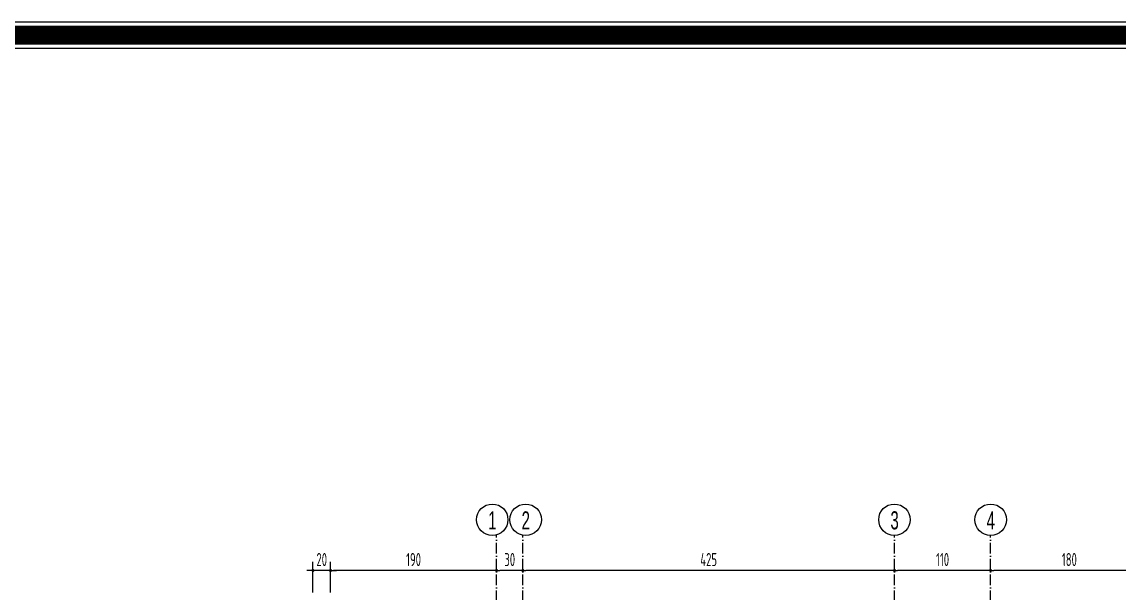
# Model space of a CAD drawing. Extents: x 41749 to 92598, y -24291 to 29432.
# Drawn here: x 55192 to 56447, y -22044 to -21391 of the extents above; entities that cross this region are included whole.
import ezdxf

# ---------------------------------------------------------------- set-up
doc = ezdxf.new("R2010")
doc.units = 0
doc.header["$MEASUREMENT"] = 0
doc.header["$PDMODE"] = 3
doc.linetypes.add('ACAD_ISO10W100', pattern=[18, 12, -3, 0, -3])
doc.layers.get('0').update_dxf_attribs({"linetype": 'CONTINUOUS'})
doc.layers.get('Defpoints').update_dxf_attribs({"linetype": 'CONTINUOUS'})
for name, color, linetype in [('AKS', 10, 'CONTINUOUS'), ('MERBAS', 231, 'CONTINUOUS'), ('OLCU', 3, 'CONTINUOUS'), ('YAZI', 7, 'CONTINUOUS')]:
    doc.layers.add(name, color=color, linetype=linetype)
doc.styles.add('OLCU', font='isocpeur.ttf', dxfattribs={"width": 0.59})
doc.dimstyles.new('OLCU3', dxfattribs={"dimscale": 0.5, "dimtxt": 30, "dimasz": 7, "dimexe": 20, "dimexo": 0, "dimgap": 10, "dimtad": 1, "dimdec": 4, "dimrnd": 0.5, "dimdsep": 46, "dimtxsty": 'OLCU', "dimblk1": 'DOT', "dimblk2": 'DOT', "dimsah": 1, "dimcen": 0.09, "dimclrt": 4, "dimadec": 0, "dimazin": 0, "dimtfac": 1, "dimtdec": 4, "dimtix": 1, "dimtmove": 2, "dimatfit": 3, "dimfxl": 0, "dimtolj": 1, "dimtzin": 0, "dimarcsym": 0})

# ---------------------------------------------------------------- blocks, each defined once
blk = doc.blocks.new('DOT')
at = {"color": 0, "linetype": 'ByBlock'}
blk.add_line((-0.5, 0), (-1, 0), dxfattribs=at)
at = {"color": 0, "linetype": 'ByBlock', "const_width": 0.5}
blk.add_lwpolyline([(-0.25, 0, 1), (0.25, 0, 1)], format="xyb", close=True, dxfattribs=at)
blk = doc.blocks.new('*D562')
at = {"layer": 'Defpoints', "color": 0, "transparency": 16777216}
for p in [(56300.1, -22018.1), (56300.1, -22018.1), (56480.1, -22018.1)]:
    blk.add_point(p, dxfattribs=at)
at = {"layer": 'OLCU', "color": 0, "lineweight": -2, "transparency": 16777216}
for p, q in [((56300.1, -22018.1), (56300.1, -22008.1)), ((56476.6, -22018.1), (56303.6, -22018.1)), ((56480.1, -22018.1), (56480.1, -22028.1))]:
    blk.add_line(p, q, dxfattribs=at)
at = {"layer": 'OLCU', "color": 0, "lineweight": -2, "transparency": 16777216, "xscale": 3.5, "yscale": 3.5, "zscale": 3.5, "rotation": 180}
blk.add_blockref('DOT', (56300.1, -22018.1), dxfattribs=at)
at = {"layer": 'OLCU', "color": 0, "lineweight": -2, "transparency": 16777216, "xscale": 3.5, "yscale": 3.5, "zscale": 3.5}
blk.add_blockref('DOT', (56480.1, -22018.1), dxfattribs=at)
at = {"layer": 'OLCU', "color": 4, "transparency": 16777216, "insert": (56390.1, -22005.6), "char_height": 15, "attachment_point": 5, "style": 'OLCU'}
blk.add_mtext('\\A1;180', dxfattribs=at)
blk = doc.blocks.new('*D563')
at = {"layer": 'Defpoints', "color": 0, "transparency": 16777216}
for p in [(56190.1, -22018.1), (56190.1, -22018.1), (56300.1, -22018.1)]:
    blk.add_point(p, dxfattribs=at)
at = {"layer": 'OLCU', "color": 0, "lineweight": -2, "transparency": 16777216}
for p, q in [((56190.1, -22018.1), (56190.1, -22008.1)), ((56296.6, -22018.1), (56193.6, -22018.1)), ((56300.1, -22018.1), (56300.1, -22008.1))]:
    blk.add_line(p, q, dxfattribs=at)
at = {"layer": 'OLCU', "color": 0, "lineweight": -2, "transparency": 16777216, "xscale": 3.5, "yscale": 3.5, "zscale": 3.5, "rotation": 180}
blk.add_blockref('DOT', (56190.1, -22018.1), dxfattribs=at)
at = {"layer": 'OLCU', "color": 0, "lineweight": -2, "transparency": 16777216, "xscale": 3.5, "yscale": 3.5, "zscale": 3.5}
blk.add_blockref('DOT', (56300.1, -22018.1), dxfattribs=at)
at = {"layer": 'OLCU', "color": 4, "transparency": 16777216, "insert": (56245.1, -22005.6), "char_height": 15, "attachment_point": 5, "style": 'OLCU'}
blk.add_mtext('\\A1;110', dxfattribs=at)
blk = doc.blocks.new('*D564')
at = {"layer": 'Defpoints', "color": 0, "transparency": 16777216}
for p in [(55765.1, -22018.1), (55765.1, -22018.1), (56190.1, -22018.1)]:
    blk.add_point(p, dxfattribs=at)
at = {"layer": 'OLCU', "color": 0, "lineweight": -2, "transparency": 16777216}
for p, q in [((55765.1, -22018.1), (55765.1, -22008.1)), ((56186.6, -22018.1), (55768.6, -22018.1)), ((56190.1, -22018.1), (56190.1, -22008.1))]:
    blk.add_line(p, q, dxfattribs=at)
at = {"layer": 'OLCU', "color": 0, "lineweight": -2, "transparency": 16777216, "xscale": 3.5, "yscale": 3.5, "zscale": 3.5, "rotation": 180}
blk.add_blockref('DOT', (55765.1, -22018.1), dxfattribs=at)
at = {"layer": 'OLCU', "color": 0, "lineweight": -2, "transparency": 16777216, "xscale": 3.5, "yscale": 3.5, "zscale": 3.5}
blk.add_blockref('DOT', (56190.1, -22018.1), dxfattribs=at)
at = {"layer": 'OLCU', "color": 4, "transparency": 16777216, "insert": (55977.6, -22005.6), "char_height": 15, "attachment_point": 5, "style": 'OLCU'}
blk.add_mtext('\\A1;425', dxfattribs=at)
blk = doc.blocks.new('*D565')
at = {"layer": 'Defpoints', "color": 0, "transparency": 16777216}
for p in [(55735.1, -22018.1), (55735.1, -22018.1), (55765.1, -22018.1)]:
    blk.add_point(p, dxfattribs=at)
at = {"layer": 'OLCU', "color": 0, "lineweight": -2, "transparency": 16777216}
for p, q in [((55735.1, -22018.1), (55735.1, -22008.1)), ((55761.6, -22018.1), (55738.6, -22018.1)), ((55765.1, -22018.1), (55765.1, -22008.1))]:
    blk.add_line(p, q, dxfattribs=at)
at = {"layer": 'OLCU', "color": 0, "lineweight": -2, "transparency": 16777216, "xscale": 3.5, "yscale": 3.5, "zscale": 3.5, "rotation": 180}
blk.add_blockref('DOT', (55735.1, -22018.1), dxfattribs=at)
at = {"layer": 'OLCU', "color": 0, "lineweight": -2, "transparency": 16777216, "xscale": 3.5, "yscale": 3.5, "zscale": 3.5}
blk.add_blockref('DOT', (55765.1, -22018.1), dxfattribs=at)
at = {"layer": 'OLCU', "color": 4, "transparency": 16777216, "insert": (55750.1, -22005.6), "char_height": 15, "attachment_point": 5, "style": 'OLCU'}
blk.add_mtext('\\A1;30', dxfattribs=at)
blk = doc.blocks.new('*D566')
at = {"layer": 'Defpoints', "color": 0, "transparency": 16777216}
for p in [(55545.1, -22018.1), (55735.1, -22018.1), (55545.1, -22676.3)]:
    blk.add_point(p, dxfattribs=at)
at = {"layer": 'OLCU', "color": 0, "lineweight": -2, "transparency": 16777216}
for p, q in [((55545.1, -22043.1), (55545.1, -22008.1)), ((55731.6, -22018.1), (55548.6, -22018.1)), ((55735.1, -22018.1), (55735.1, -22008.1))]:
    blk.add_line(p, q, dxfattribs=at)
at = {"layer": 'OLCU', "color": 0, "lineweight": -2, "transparency": 16777216, "xscale": 3.5, "yscale": 3.5, "zscale": 3.5, "rotation": 180}
blk.add_blockref('DOT', (55545.1, -22018.1), dxfattribs=at)
at = {"layer": 'OLCU', "color": 0, "lineweight": -2, "transparency": 16777216, "xscale": 3.5, "yscale": 3.5, "zscale": 3.5}
blk.add_blockref('DOT', (55735.1, -22018.1), dxfattribs=at)
at = {"layer": 'OLCU', "color": 4, "transparency": 16777216, "insert": (55640.1, -22005.6), "char_height": 15, "attachment_point": 5, "style": 'OLCU'}
blk.add_mtext('\\A1;190', dxfattribs=at)
blk = doc.blocks.new('*D567')
at = {"layer": 'Defpoints', "color": 0, "transparency": 16777216}
for p in [(55525.1, -22018.1), (55525.1, -22676.3), (55545.1, -22676.3)]:
    blk.add_point(p, dxfattribs=at)
at = {"layer": 'OLCU', "color": 0, "lineweight": -2, "transparency": 16777216}
for p, q in [((55521.6, -22018.1), (55518.1, -22018.1)), ((55525.1, -22043.1), (55525.1, -22008.1)), ((55545.1, -22018.1), (55525.1, -22018.1)), ((55545.1, -22043.1), (55545.1, -22008.1)), ((55548.6, -22018.1), (55552.1, -22018.1))]:
    blk.add_line(p, q, dxfattribs=at)
at = {"layer": 'OLCU', "color": 0, "lineweight": -2, "transparency": 16777216, "xscale": 3.5, "yscale": 3.5, "zscale": 3.5}
blk.add_blockref('DOT', (55525.1, -22018.1), dxfattribs=at)
at = {"layer": 'OLCU', "color": 0, "lineweight": -2, "transparency": 16777216, "xscale": 3.5, "yscale": 3.5, "zscale": 3.5, "rotation": 180}
blk.add_blockref('DOT', (55545.1, -22018.1), dxfattribs=at)
at = {"layer": 'OLCU', "color": 4, "transparency": 16777216, "insert": (55535.1, -22005.6), "char_height": 15, "attachment_point": 5, "style": 'OLCU'}
blk.add_mtext('\\A1;20', dxfattribs=at)

msp = doc.modelspace()

# ---------------------------------------------------------------- linework, layer by layer
at = {"layer": 'AKS', "linetype": 'ACAD_ISO10W100'}
for p, q in [((55735.06272, -23591.33978), (55735.06272, -21978.06351)), ((55765.06272, -23591.33978), (55765.06272, -21978.06351)), ((56190.06272, -23591.33978), (56190.06272, -21978.06351)), ((56300.06272, -23591.33978), (56300.06272, -21978.06351))]:
    msp.add_line(p, q, dxfattribs=at)
at = {"layer": 'MERBAS'}
for points in [[(45632.04216, -24290.68394), (45632.04216, -21390.68394), (70862.32763, -21390.68394), (70862.32763, -24290.68394)], [(45637.04216, -24285.68394), (45637.04216, -21395.68394), (70857.32763, -21395.68394), (70857.32763, -24285.68394)], [(45657.04216, -24265.68394), (45657.04216, -21415.68394), (70837.32763, -21415.68394), (70837.32763, -24265.68394)], [(45662.04216, -24260.68394), (45662.04216, -21420.68394), (70832.32763, -21420.68394), (70832.32763, -24260.68394)]]:
    msp.add_lwpolyline(points, close=True, dxfattribs=at)
at = {"layer": 'MERBAS', "const_width": 20}
msp.add_lwpolyline([(45647.04216, -24275.68394), (45647.04216, -21405.68394), (70847.32763, -21405.68394), (70847.32763, -24275.68394)], close=True, dxfattribs=at)
at = {"layer": 'YAZI'}
for centre in [(55730.06272, -21960.06351), (55768.26876, -21960.06351), (56190.06272, -21960.06351), (56300.06272, -21960.06351)]:
    msp.add_circle(centre, 18, dxfattribs=at)

# ---------------------------------------------------------------- texts
at = {"layer": 'YAZI', "char_height": 20.736, "width": 360.8188416, "attachment_point": 5, "style": 'OLCU'}
for s, insert in [('{\\fArial|b0|i0|c162|p34;1}', (55730.24153, -21960.82252)), ('{\\fArial|b0|i0|c162|p34;2}', (55768.44757, -21960.82252)), ('{\\fArial|b0|i0|c162|p34;3}', (56190.24153, -21960.82252)), ('{\\fArial|b0|i0|c162|p34;4}', (56300.24153, -21960.82252))]:
    msp.add_mtext(s, dxfattribs=dict(at, insert=insert))

# ---------------------------------------------------------------- dimensions: what is measured, and where the dimension line sits
at = {"layer": 'OLCU'}
for base, p1, p2, picture, middle in [((55525.06272, -22018.06351), (55545.06272, -22676.33978), (55525.06272, -22676.33978), '*D567', (55535.06272, -22005.56351)), ((55545.06272, -22018.06351), (55735.06272, -22018.06351), (55545.06272, -22676.33978), '*D566', (55640.06272, -22005.56351)), ((55735.06272, -22018.06351), (55765.06272, -22018.06351), (55735.06272, -22018.06351), '*D565', (55750.06272, -22005.56351)), ((55765.06272, -22018.06351), (56190.06272, -22018.06351), (55765.06272, -22018.06351), '*D564', (55977.56272, -22005.56351)), ((56190.06272, -22018.06351), (56300.06272, -22018.06351), (56190.06272, -22018.06351), '*D563', (56245.06272, -22005.56351)), ((56300.06272, -22018.06351), (56480.06272, -22018.06351), (56300.06272, -22018.06351), '*D562', (56390.06272, -22005.56351))]:
    dim = msp.add_linear_dim(base=base, p1=p1, p2=p2, dimstyle='OLCU3', dxfattribs=at)
    dim.commit()
    dim.dimension.update_dxf_attribs({"geometry": picture, "text_midpoint": middle})

doc.saveas('drawing.dxf')
